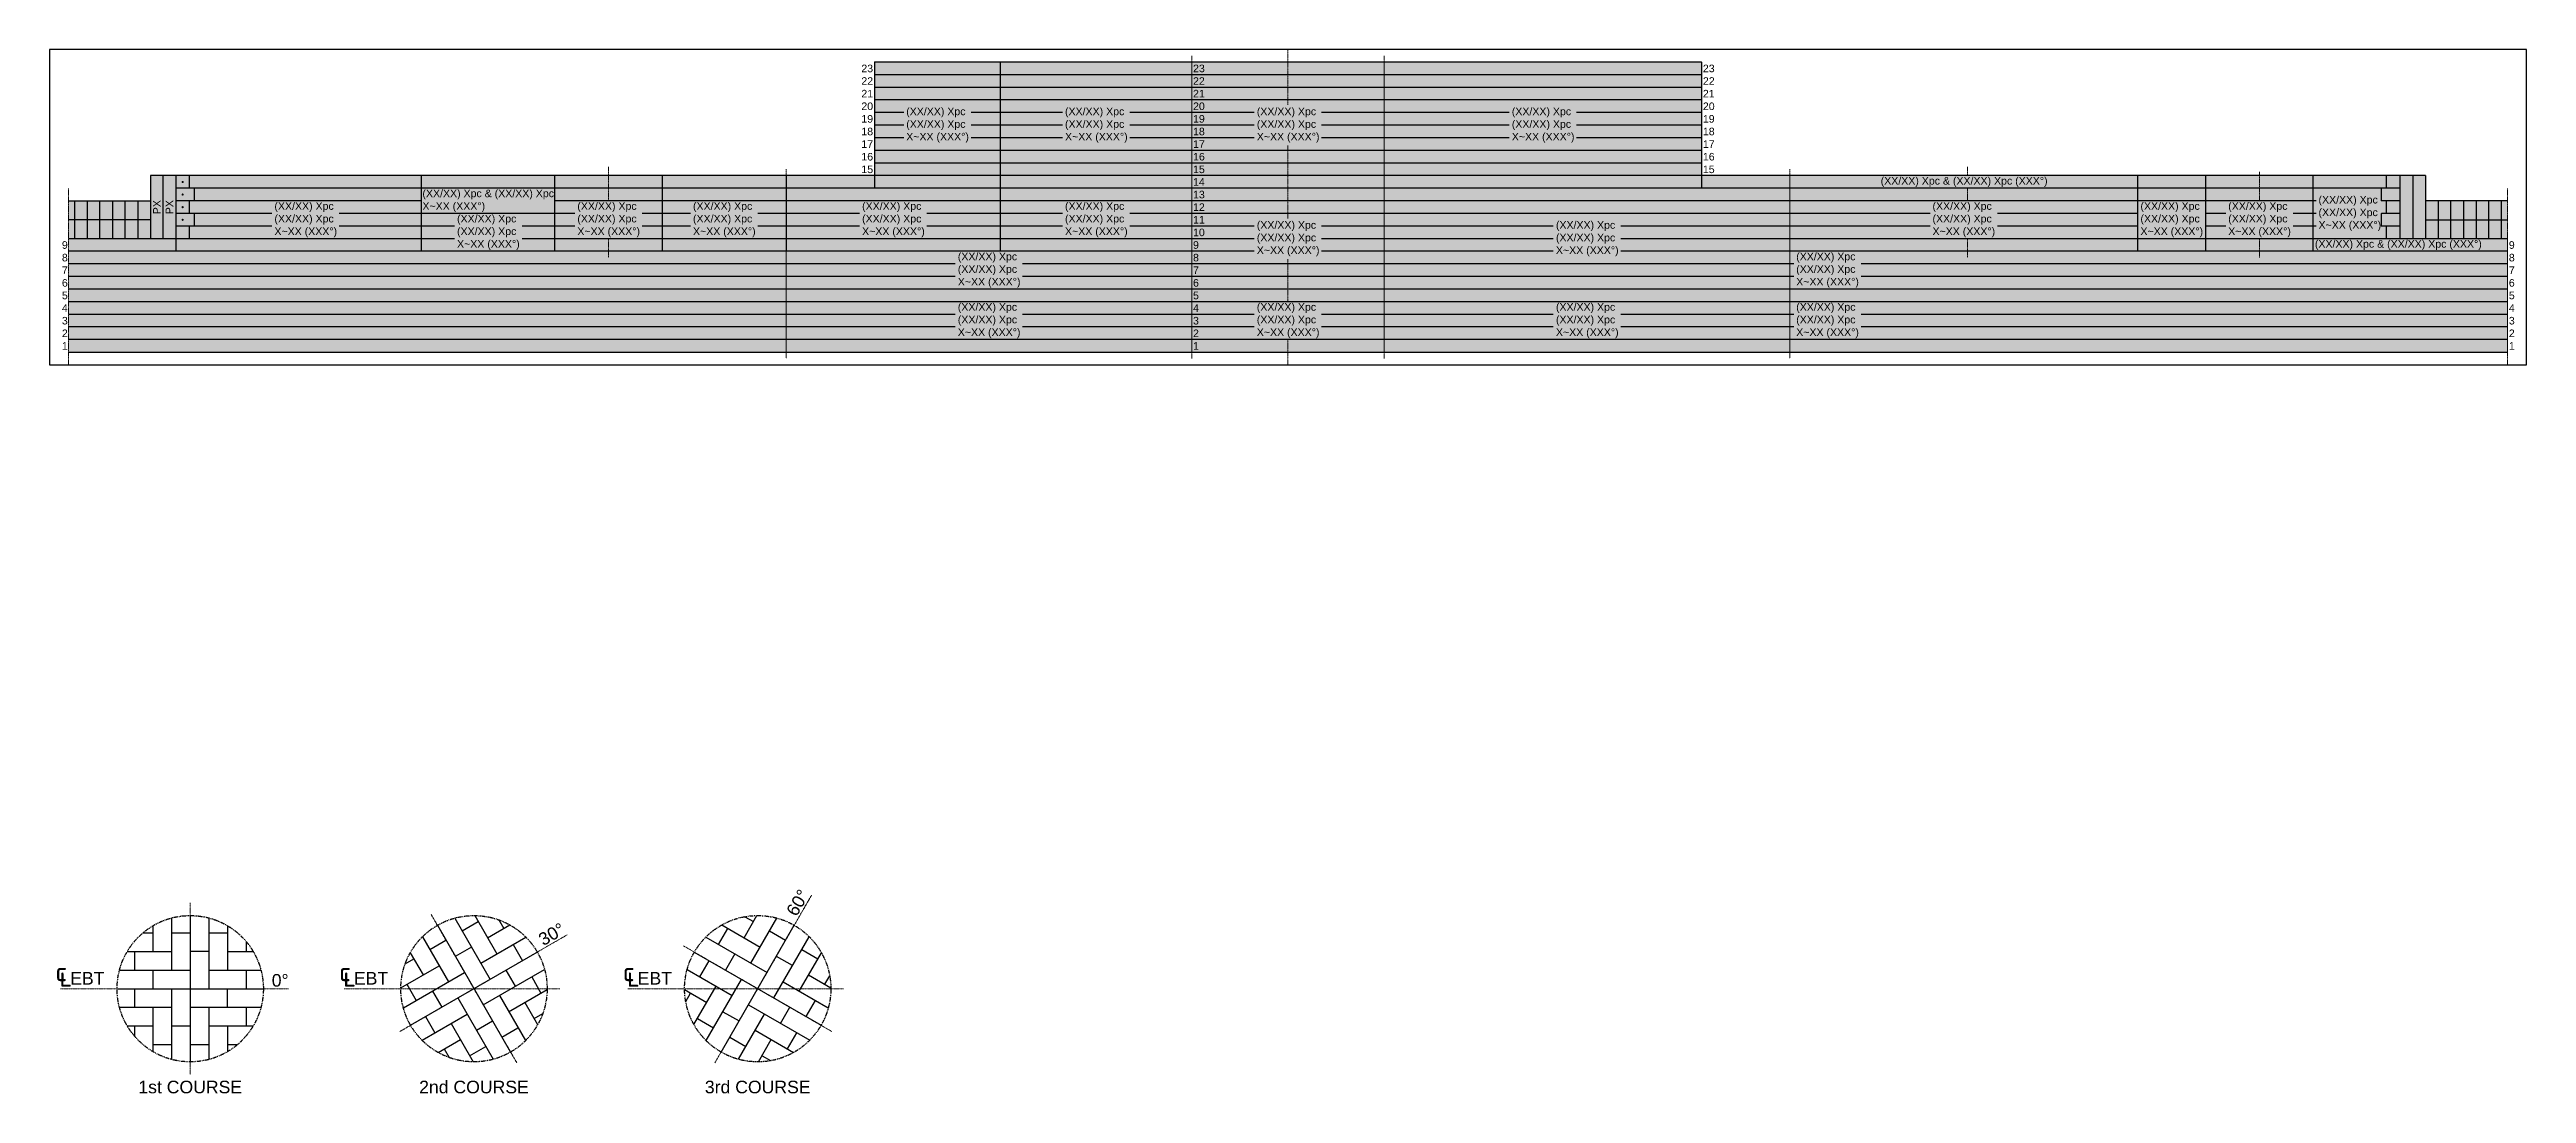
# Model space of a CAD drawing. Header units: millimetres. Extents: x 0 to 66028, y -12917 to 11698.
# Drawn here: x 46386 to 66028, y -9893 to -1617 of the extents above; entities that cross this region are included whole.
import ezdxf
from ezdxf.enums import TextEntityAlignment as Align

# ---------------------------------------------------------------- set-up
doc = ezdxf.new("R2010")
doc.units = ezdxf.units.MM
doc.linetypes.add('AM_DIN_G_W050', pattern=[13.75, 9.75, -1.5, 1, -1.5])
doc.linetypes.add('PHANTOM', pattern=[63.5, 31.75, -6.35, 6.35, -6.35, 6.35, -6.35])
doc.layers.add('AM_VIEWS', color=1, linetype='Continuous', lineweight=25, plot=False)
for name, color, linetype, lineweight, true_color in [('BURNER AREA', 7, 'Continuous', 25, 0xffbf7f), ('HOTSPOT', 30, 'Continuous', 25, 0xff7f00), ('SLAG ZONE', 7, 'Continuous', 25, 0xff7f7f), ('WALL LOWER PART', 7, 'Continuous', 25, 0xffff7f), ('WALL UPPER PART', 7, 'Continuous', 25, 0x7fdfff)]:
    doc.layers.add(name, color=color, linetype=linetype, lineweight=lineweight, true_color=true_color)
for name, color, linetype, lineweight in [('Kontur_018', 4, 'Continuous', 25), ('Kontur_025', 3, 'Continuous', 25), ('Kontur_05', 1, 'Continuous', 25), ('Mitte_018', 4, 'AM_DIN_G_W050', 18)]:
    doc.layers.add(name, color=color, linetype=linetype, lineweight=lineweight)
doc.layers.add('Text_2', color=3, linetype='Continuous')
doc.styles.get("Standard").update_dxf_attribs({"font": 'arial.ttf'})

msp = doc.modelspace()

# ---------------------------------------------------------------- hatches: boundary and pattern name
at = {"layer": 'BURNER AREA'}
h = msp.add_hatch(color=256, dxfattribs=at)
h.dxf.hatch_style = 2
h.paths.add_polyline_path([(51244, -2717), (50394, -2717), (50394, -2617), (51244, -2617)])
h = msp.add_hatch(color=256, dxfattribs=at)
h.dxf.hatch_style = 2
h.paths.add_polyline_path([(51244, -3217), (50394, -3217), (50394, -2717), (51244, -2717)])
h = msp.add_hatch(color=256, dxfattribs=at)
h.dxf.hatch_style = 2
h.paths.add_polyline_path([(64335, -3217), (63485, -3217), (63485, -2617), (64335, -2617)])
at = {"layer": 'HOTSPOT'}
h = msp.add_hatch(color=256, dxfattribs=at)
h.dxf.hatch_style = 2
h.paths.add_polyline_path([(52927, -1717), (52927, -2617), (52227, -2617), (52227, -3217), (53927, -3217), (53927, -1717)])
h = msp.add_hatch(color=256, dxfattribs=at)
h.dxf.hatch_style = 2
h.paths.add_polyline_path([(47387, -3217), (49337, -3217), (49337, -2617), (47387, -2617)])
h = msp.add_hatch(color=256, dxfattribs=at)
h.dxf.hatch_style = 2
h.paths.add_polyline_path([(62943, -3217), (60187, -3217), (60187, -2617), (62943, -2617)])
h = msp.add_hatch(color=256, dxfattribs=at)
h.dxf.hatch_style = 2
h.paths.add_polyline_path([(65027, -2617), (64917, -2617), (64917, -2717), (65027, -2717)])
h.paths.add_polyline_path([(65027, -2717), (64877, -2717), (64877, -2817), (65027, -2817)])
h.paths.add_polyline_path([(65027, -2817), (64917, -2817), (64917, -2917), (65027, -2917)])
h.paths.add_polyline_path([(65027, -2917), (64877, -2917), (64877, -3017), (65027, -3017)])
h.paths.add_polyline_path([(65027, -3017), (64917, -3017), (64917, -3117), (65027, -3117)])
at = {"layer": 'SLAG ZONE'}
h = msp.add_hatch(color=256, dxfattribs=at)
h.dxf.hatch_style = 2
h.paths.add_polyline_path([(47387, -2617), (47186, -2617), (47186, -2817), (46536, -2817), (46536, -3117), (47387, -3117)])
h = msp.add_hatch(color=256, dxfattribs=at)
h.dxf.hatch_style = 2
h.paths.add_polyline_path([(65878, -3117), (64917, -3117), (64917, -3017), (64877, -3017), (64877, -2917), (64917, -2917), (64917, -2817), (64877, -2817), (64877, -2717), (64335, -2717), (64335, -3217), (63485, -3217), (63485, -2717), (62943, -2717), (62943, -3217), (60187, -3217), (60187, -2717), (53927, -2717), (53927, -3217), (52227, -3217), (52227, -2717), (51244, -2717), (51244, -3217), (50394, -3217), (50394, -2717), (49337, -2717), (49337, -3217), (47387, -3217), (47387, -3117), (46536, -3117), (46536, -3517), (65878, -3517)])
h = msp.add_hatch(color=256, dxfattribs=at)
h.dxf.hatch_style = 2
h.paths.add_polyline_path([(65027, -2617), (65228, -2617), (65228, -2817), (65878, -2817), (65878, -3117), (65027, -3117)])
at = {"layer": 'Text_2'}
h = msp.add_hatch(color=4, dxfattribs=at)
edge = h.paths.add_edge_path(flags=0)
edge.add_arc((47442, -2667), 8.93, 0, 360)
h = msp.add_hatch(color=4, dxfattribs=at)
edge = h.paths.add_edge_path(flags=0)
edge.add_arc((47442, -2767), 8.93, 0, 360)
h = msp.add_hatch(color=4, dxfattribs=at)
edge = h.paths.add_edge_path(flags=0)
edge.add_arc((47442, -2867), 8.93, 0, 360)
h = msp.add_hatch(color=4, dxfattribs=at)
edge = h.paths.add_edge_path(flags=0)
edge.add_arc((47442, -2967), 8.93, 0, 360)
at = {"layer": 'WALL LOWER PART'}
h = msp.add_hatch(color=256, dxfattribs=at)
h.dxf.hatch_style = 1
h.paths.add_polyline_path([(46536, -4017), (65878, -4017), (65878, -3517), (46536, -3517)])
at = {"layer": 'WALL UPPER PART'}
h = msp.add_hatch(color=256, dxfattribs=at)
h.dxf.hatch_style = 1
h.paths.add_polyline_path([(52227, -2617), (51244, -2617), (51244, -2717), (52227, -2717)])
h.paths.add_polyline_path([(50394, -2617), (49337, -2617), (49337, -2717), (50394, -2717)])
h.paths.add_polyline_path([(64917, -2617), (64335, -2617), (64335, -2717), (64917, -2717)])
h.paths.add_polyline_path([(63485, -2617), (62943, -2617), (62943, -2717), (63485, -2717)])
h.paths.add_polyline_path([(53927, -2717), (60187, -2717), (60187, -2617), (59487, -2617), (59487, -1717), (53927, -1717)])

# ---------------------------------------------------------------- linework, layer by layer
at = {"layer": 'AM_VIEWS'}
msp.add_lwpolyline([(46386, -4117), (66028, -4117), (66028, -1617), (46386, -1617)], close=True, dxfattribs=at)
at = {"layer": 'Kontur_018', "linetype": 'PHANTOM'}
for centre in [(47502, -9063), (49752, -9063), (52002, -9063)]:
    msp.add_circle(centre, 580, dxfattribs=at)
at = {"layer": 'Kontur_025'}
for p, q in [((59487, -1717), (52927, -1717)), ((52927, -1717), (52927, -2717)), ((53927, -3217), (53927, -1717)), ((59487, -1717), (59487, -2717)), ((59487, -1817), (52927, -1817)), ((59487, -1917), (52927, -1917)), ((59487, -2017), (52927, -2017)), ((53160, -2117), (52927, -2117)), ((54418, -2117), (53694, -2117)), ((55940, -2117), (54953, -2117)), ((57961, -2117), (56474, -2117)), ((59487, -2117), (58496, -2117)), ((53160, -2217), (52927, -2217)), ((53160, -2317), (52927, -2317)), ((54418, -2217), (53694, -2217)), ((54418, -2317), (53694, -2317)), ((55940, -2217), (54953, -2217)), ((55940, -2317), (54953, -2317)), ((57961, -2217), (56474, -2217)), ((57961, -2317), (56474, -2317)), ((59487, -2217), (58496, -2217)), ((59487, -2317), (58496, -2317)), ((59487, -2417), (52927, -2417)), ((59487, -2517), (52927, -2517)), ((47186, -2617), (47186, -3117)), ((65228, -2617), (47186, -2617)), ((47287, -3117), (47287, -2617)), ((47387, -2617), (47387, -3217)), ((47497, -2717), (47387, -2717)), ((47497, -2717), (47497, -2617)), ((64917, -2717), (47497, -2717)), ((47537, -2817), (47537, -2717)), ((49337, -3217), (49337, -2617)), ((50394, -3217), (50394, -2617)), ((51244, -2617), (51244, -3217)), ((52227, -2617), (52227, -3217)), ((62943, -2617), (62943, -3217)), ((63485, -3217), (63485, -2617)), ((64335, -2617), (64335, -3217)), ((64877, -2817), (64877, -2717)), ((64917, -2717), (64917, -2617)), ((65027, -2717), (64917, -2717)), ((65027, -3117), (65027, -2617)), ((65127, -2617), (65127, -3117)), ((65228, -2617), (65228, -3117)), ((46536, -2817), (47186, -2817)), ((46586, -3117), (46586, -2817)), ((46686, -2817), (46686, -3117)), ((46786, -3117), (46786, -2817)), ((46886, -2817), (46886, -3117)), ((46986, -3117), (46986, -2817)), ((47086, -2817), (47086, -3117)), ((49337, -2817), (47387, -2817)), ((48150, -2917), (47387, -2917)), ((47497, -2917), (47497, -2817)), ((47537, -3017), (47537, -2917)), ((50552, -2917), (48684, -2917)), ((64359, -2817), (50394, -2817)), ((51469, -2917), (51087, -2917)), ((52810, -2917), (52003, -2917)), ((54418, -2917), (53344, -2917)), ((61298, -2917), (54953, -2917)), ((62947, -2917), (61832, -2917)), ((63643, -2917), (63481, -2917)), ((64359, -2917), (64177, -2917)), ((64877, -3017), (64877, -2917)), ((65027, -2917), (64877, -2917)), ((65027, -2817), (64879, -2817)), ((64917, -2917), (64917, -2817)), ((65878, -2817), (65228, -2817)), ((65328, -2817), (65328, -3117)), ((65428, -3117), (65428, -2817)), ((65528, -2817), (65528, -3117)), ((65628, -2817), (65628, -3117)), ((65728, -2817), (65728, -3117)), ((65828, -2817), (65828, -3117)), ((47186, -2967), (46536, -2967)), ((49598, -3117), (46536, -3117)), ((47186, -2967), (46986, -2967)), ((48150, -3017), (47387, -3017)), ((47497, -3117), (47497, -3017)), ((49598, -3017), (48684, -3017)), ((50552, -3017), (50133, -3017)), ((55940, -3117), (50133, -3117)), ((51469, -3017), (51087, -3017)), ((52810, -3017), (52003, -3017)), ((54418, -3017), (53344, -3017)), ((55940, -3017), (54953, -3017)), ((58311, -3017), (56474, -3017)), ((58311, -3117), (56474, -3117)), ((61298, -3017), (58846, -3017)), ((65878, -3117), (58846, -3117)), ((62947, -3017), (61832, -3017)), ((63643, -3017), (63481, -3017)), ((64359, -3017), (64177, -3017)), ((65027, -3017), (64879, -3017)), ((64917, -3117), (64917, -3017)), ((65228, -2967), (65878, -2967)), ((65228, -2967), (65428, -2967)), ((55940, -3217), (46536, -3217)), ((53568, -3317), (46536, -3317)), ((60217, -3317), (54103, -3317)), ((58311, -3217), (56474, -3217)), ((65878, -3217), (58846, -3217)), ((65878, -3317), (60752, -3317)), ((53568, -3417), (46536, -3417)), ((65878, -3517), (46536, -3517)), ((60217, -3417), (54103, -3417)), ((65878, -3417), (60752, -3417)), ((65878, -3617), (46536, -3617)), ((53568, -3717), (46536, -3717)), ((55940, -3717), (54103, -3717)), ((58311, -3717), (56474, -3717)), ((60217, -3717), (58846, -3717)), ((65878, -3717), (60752, -3717)), ((53568, -3817), (46536, -3817)), ((65878, -3917), (46536, -3917)), ((55940, -3817), (54103, -3817)), ((58311, -3817), (56474, -3817)), ((60217, -3817), (58846, -3817)), ((65878, -3817), (60752, -3817)), ((46536, -4017), (65878, -4017)), ((47128, -8619), (47206, -8619)), ((47206, -8563), (47206, -8767)), ((47354, -8502), (47354, -8915)), ((47354, -8619), (47502, -8619)), ((47502, -8483), (47502, -9643)), ((47650, -8502), (47650, -9063)), ((47650, -8619), (47797, -8619)), ((47797, -8564), (47797, -8915)), ((49462, -8560), (50042, -9565)), ((49599, -8503), (49880, -8989)), ((49658, -8605), (49786, -8531)), ((49758, -8483), (49934, -8787)), ((49860, -8659), (50036, -8557)), ((49949, -8517), (49988, -8585)), ((51692, -8713), (51766, -8585)), ((51712, -9565), (52292, -8560)), ((51717, -8557), (52022, -8733)), ((51894, -8659), (51995, -8483)), ((51899, -8492), (51968, -8531)), ((51948, -8861), (52154, -8503)), ((52095, -8605), (52223, -8679)), ((47003, -8767), (47354, -8767)), ((47059, -8767), (47059, -8915)), ((47650, -8767), (47502, -8767)), ((47797, -8767), (48001, -8767)), ((47945, -8689), (47945, -8767)), ((49206, -8866), (49274, -8826)), ((49246, -8778), (49348, -8954)), ((49249, -9353), (50254, -8773)), ((49343, -8651), (49550, -9008)), ((49402, -8753), (49530, -8679)), ((49732, -8733), (49604, -8807)), ((49806, -8861), (50164, -8654)), ((50062, -8713), (50136, -8841)), ((51499, -8773), (52504, -9353)), ((51590, -8654), (52076, -8935)), ((51820, -8787), (51746, -8915)), ((52130, -9136), (52410, -8651)), ((52278, -8880), (52150, -8807)), ((52332, -9082), (52507, -8778)), ((52351, -8753), (52479, -8826)), ((46941, -8915), (47502, -8915)), ((47206, -8915), (47206, -9063)), ((47650, -8915), (48063, -8915)), ((47945, -8915), (47945, -9063)), ((49172, -9056), (49476, -8881)), ((49192, -9215), (49678, -8935)), ((49220, -9028), (49294, -9156)), ((49826, -9191), (50311, -8910)), ((50082, -9043), (50008, -8915)), ((50210, -8969), (50283, -9097)), ((51442, -8910), (51800, -9117)), ((51544, -8969), (51618, -8841)), ((51593, -9474), (51874, -8989)), ((52204, -9009), (52561, -9215)), ((52405, -8954), (52582, -9056)), ((52533, -9028), (52573, -8960)), ((46922, -9063), (48082, -9063)), ((46941, -9210), (47354, -9210)), ((47059, -9063), (47059, -9210)), ((47206, -9210), (47206, -9562)), ((47354, -9063), (47354, -9623)), ((47502, -9210), (48063, -9210)), ((47650, -9210), (47650, -9623)), ((47797, -9210), (47797, -9063)), ((47945, -9210), (47945, -9358)), ((49422, -9082), (49496, -9210)), ((49624, -9136), (49904, -9622)), ((49954, -9117), (50160, -9474)), ((50027, -9245), (50332, -9069)), ((50155, -9171), (50257, -9347)), ((51422, -9069), (51598, -9171)), ((51431, -9165), (51470, -9097)), ((51496, -9347), (51672, -9043)), ((51928, -9191), (52414, -9471)), ((52184, -9338), (52258, -9210)), ((52386, -9284), (52460, -9156)), ((47003, -9358), (47206, -9358)), ((47059, -9358), (47059, -9437)), ((47354, -9358), (47502, -9358)), ((47650, -9358), (48001, -9358)), ((47797, -9358), (47797, -9562)), ((49340, -9471), (49698, -9264)), ((49368, -9284), (49442, -9412)), ((49570, -9338), (49745, -9643)), ((49772, -9392), (49900, -9318)), ((49973, -9446), (50101, -9373)), ((50229, -9299), (50297, -9259)), ((51524, -9299), (51652, -9373)), ((51726, -9245), (51854, -9318)), ((51849, -9622), (52056, -9264)), ((51982, -9392), (52286, -9568)), ((52238, -9540), (52312, -9412)), ((47206, -9506), (47354, -9506)), ((47502, -9506), (47650, -9506)), ((47797, -9506), (47876, -9506)), ((49467, -9568), (49644, -9466)), ((49516, -9540), (49555, -9608)), ((49717, -9594), (49845, -9520)), ((51780, -9446), (51908, -9520)), ((52008, -9643), (52110, -9466)), ((52036, -9594), (52104, -9633))]:
    msp.add_line(p, q, dxfattribs=at)
at = {"layer": 'Kontur_05', "const_width": 7.5}
for points in [[(52927, -2717), (53927, -2717), (53927, -1717), (52927, -1717)], [(53927, -1717), (55444, -1717), (55444, -2717), (53927, -2717)], [(55444, -2717), (56970, -2717), (56970, -1717), (55444, -1717)], [(56970, -2717), (59487, -2717), (59487, -1717), (56970, -1717)], [(49337, -3217), (47387, -3217), (47387, -3117), (47497, -3117), (47497, -3017), (47537, -3017), (47537, -2917), (47497, -2917), (47497, -2817), (47537, -2817), (47537, -2717), (49337, -2717)], [(49337, -2617), (47497, -2617), (47497, -2717), (49337, -2717)], [(50394, -2717), (49337, -2717), (49337, -2617), (50394, -2617)], [(49337, -2917), (50394, -2917), (50394, -2717), (49337, -2717)], [(51244, -2717), (50394, -2717), (50394, -2617), (51244, -2617)], [(50394, -2717), (51244, -2717), (51244, -3217), (50394, -3217)], [(51244, -2717), (52227, -2717), (52227, -2617), (51244, -2617)], [(52227, -3217), (51244, -3217), (51244, -2717), (52227, -2717)], [(52927, -2717), (52227, -2717), (52227, -2617), (52927, -2617)], [(52227, -3217), (53927, -3217), (53927, -2717), (52227, -2717)], [(55444, -2717), (53927, -2717), (53927, -3217), (55444, -3217)], [(56970, -3517), (55444, -3517), (55444, -2717), (56970, -2717)], [(60187, -3517), (56970, -3517), (56970, -2717), (60187, -2717)], [(60187, -2617), (59487, -2617), (59487, -2717), (60187, -2717)], [(62943, -2717), (60187, -2717), (60187, -2617), (62943, -2617)], [(60187, -2717), (62943, -2717), (62943, -3217), (60187, -3217)], [(63485, -2717), (62943, -2717), (62943, -2617), (63485, -2617)], [(62943, -2717), (63485, -2717), (63485, -3217), (62943, -3217)], [(64335, -2717), (63485, -2717), (63485, -2617), (64335, -2617)], [(63485, -2717), (64335, -2717), (64335, -3217), (63485, -3217)], [(64917, -2717), (64335, -2717), (64335, -2617), (64917, -2617)], [(64335, -2717), (64877, -2717), (64877, -2817), (64917, -2817), (64917, -2917), (64877, -2917), (64877, -3017), (64917, -3017), (64917, -3117), (64335, -3117)], [(50394, -3217), (49337, -3217), (49337, -2917), (50394, -2917)], [(64335, -3217), (65878, -3217), (65878, -3117), (64335, -3117)], [(55444, -3517), (52227, -3517), (52227, -3217), (55444, -3217)], [(65878, -3517), (60187, -3517), (60187, -3217), (65878, -3217)], [(52227, -3517), (55444, -3517), (55444, -4017), (52227, -4017)], [(55444, -4017), (56970, -4017), (56970, -3517), (55444, -3517)], [(56970, -3517), (60187, -3517), (60187, -4017), (56970, -4017)], [(60187, -3517), (65878, -3517), (65878, -4017), (60187, -4017)]]:
    msp.add_lwpolyline(points, close=True, dxfattribs=at)
for points in [[(46536, -3117), (47387, -3117), (47387, -3217), (46536, -3217)], [(46536, -3517), (52227, -3517), (52227, -3217), (46536, -3217)], [(46536, -4017), (52227, -4017), (52227, -3517), (46536, -3517)]]:
    msp.add_lwpolyline(points, dxfattribs=at)
at = {"layer": 'Mitte_018'}
for p, q in [((55444, -4067), (55444, -1667)), ((56207, -2057), (56207, -1617)), ((56970, -4067), (56970, -1667)), ((50819, -2547), (50819, -2817)), ((56207, -2957), (56207, -2378)), ((61595, -2547), (61595, -2617)), ((46536, -4117), (46536, -2717)), ((52227, -2567), (52227, -4067)), ((60187, -2567), (60187, -4067)), ((61595, -2717), (61595, -2817)), ((63910, -2817), (63910, -2587)), ((65878, -4117), (65878, -2717)), ((50819, -3117), (50819, -3267)), ((61595, -3117), (61595, -3267)), ((63910, -3267), (63910, -3117)), ((56207, -3617), (56207, -3278)), ((56207, -4117), (56207, -3917)), ((47502, -8383), (47502, -9743)), ((51662, -9651), (52429, -8322)), ((49163, -9403), (50492, -8635)), ((49412, -8474), (50092, -9651)), ((51413, -8723), (52591, -9403)), ((46472, -9063), (48282, -9063)), ((48722, -9063), (50432, -9063)), ((50972, -9063), (52682, -9063))]:
    msp.add_line(p, q, dxfattribs=at)

# ---------------------------------------------------------------- texts
at = {"layer": 'Text_2'}
for s, p in [('23', (52917, -1767)), ('22', (52917, -1867)), ('21', (52917, -1967)), ('20', (52917, -2067)), ('19', (52917, -2167)), ('18', (52917, -2267)), ('17', (52917, -2367)), ('16', (52917, -2467)), ('15', (52917, -2567)), ('9', (46531, -3167)), ('8', (46531, -3267)), ('7', (46531, -3367)), ('6', (46531, -3467)), ('4', (46531, -3667)), ('5', (46531, -3567)), ('3', (46531, -3767)), ('2', (46531, -3867)), ('1', (46531, -3967))]:
    msp.add_text(s, height=60, dxfattribs=at).set_placement(p, align=Align.MIDDLE_RIGHT)
for s, p in [('23', (55454, -1767)), ('23', (59497, -1767)), ('22', (55454, -1867)), ('21', (55454, -1967)), ('22', (59497, -1867)), ('21', (59497, -1967)), ('20', (55454, -2067)), ('19', (55454, -2167)), ('20', (59497, -2067)), ('19', (59497, -2167)), ('18', (55454, -2267)), ('17', (55454, -2367)), ('18', (59497, -2267)), ('17', (59497, -2367)), ('16', (55454, -2467)), ('15', (55454, -2567)), ('16', (59497, -2467)), ('15', (59497, -2567)), ('14', (55454, -2667)), ('13', (55454, -2767)), ('12', (55454, -2867)), ('11', (55454, -2967)), ('9', (55454, -3167)), ('10', (55454, -3067)), ('9', (65888, -3167)), ('8', (55454, -3267)), ('7', (55454, -3367)), ('8', (65888, -3267)), ('7', (65888, -3367)), ('6', (55454, -3467)), ('6', (65888, -3467)), ('4', (55454, -3667)), ('5', (55454, -3567)), ('4', (65888, -3667)), ('5', (65888, -3567)), ('3', (55454, -3767)), ('2', (55454, -3867)), ('3', (65888, -3767)), ('2', (65888, -3867)), ('1', (55454, -3967)), ('1', (65888, -3967))]:
    msp.add_text(s, height=60, dxfattribs=at).set_placement(p, align=Align.MIDDLE_LEFT)
for p in [(47237, -2867), (47337, -2867)]:
    msp.add_text('PX', height=60, rotation=90, dxfattribs=at).set_placement(p, align=Align.MIDDLE_CENTER)
at = {"layer": 'Text_2', "char_height": 60}
for s, width, insert, attachment_point in [('\\pxql;{\\C3;(XX/XX) Xpc\\P(XX/XX) Xpc\\PX~XX (XXX°)}', 494.6, (53427, -2217), 5), ('\\pxql;{\\C3;(XX/XX) Xpc\\P(XX/XX) Xpc\\PX~XX (XXX°)}', 494.6, (54686, -2217), 5), ('\\pxql;{\\C3;(XX/XX) Xpc\\P(XX/XX) Xpc\\PX~XX (XXX°)}', 494.6, (56207, -2217), 5), ('\\pxql;{\\C3;(XX/XX) Xpc\\P(XX/XX) Xpc\\PX~XX (XXX°)}', 494.6, (58229, -2217), 5), ('\\pxql;{\\C3;(XX/XX) Xpc & (XX/XX) Xpc\\PX~XX (XXX°)}', 1043.23, (49865, -2817), 5), ('\\pxql;{\\C3;(XX/XX) Xpc & (XX/XX) Xpc (XXX°)}', 1316.26, (61565, -2667), 5), ('\\pxql;{\\C3;(XX/XX) Xpc\\P(XX/XX) Xpc\\PX~XX (XXX°)}', 494.6, (48417, -2967), 5), ('\\pxql;{\\C3;(XX/XX) Xpc\\P(XX/XX) Xpc\\PX~XX (XXX°)}', 494.6, (49865, -3067), 5), ('\\pxql;{\\C3;(XX/XX) Xpc\\P(XX/XX) Xpc\\PX~XX (XXX°)}', 494.6, (50819, -2967), 5), ('\\pxql;{\\C3;(XX/XX) Xpc\\P(XX/XX) Xpc\\PX~XX (XXX°)}', 494.6, (51736, -2967), 5), ('\\pxql;{\\C3;(XX/XX) Xpc\\P(XX/XX) Xpc\\PX~XX (XXX°)}', 494.6, (53077, -2967), 5), ('\\pxql;{\\C3;(XX/XX) Xpc\\P(XX/XX) Xpc\\PX~XX (XXX°)}', 494.6, (54686, -2967), 5), ('\\pxql;{\\C3;(XX/XX) Xpc\\P(XX/XX) Xpc\\PX~XX (XXX°)}', 494.6, (61565, -2967), 5), ('\\pxql;{\\C3;(XX/XX) Xpc\\P(XX/XX) Xpc\\PX~XX (XXX°)}', 494.6, (63214, -2967), 5), ('\\pxql;{\\C3;(XX/XX) Xpc\\P(XX/XX) Xpc\\PX~XX (XXX°)}', 494.6, (63910, -2967), 5), ('\\pxql;{\\C3;(XX/XX) Xpc\\P(XX/XX) Xpc\\PX~XX (XXX°)}', 494.6, (64626, -2917), 5), ('\\pxql;{\\C3;(XX/XX) Xpc\\P(XX/XX) Xpc\\PX~XX (XXX°)}', 494.6, (56207, -3117), 5), ('\\pxql;{\\C3;(XX/XX) Xpc\\P(XX/XX) Xpc\\PX~XX (XXX°)}', 494.6, (58579, -3117), 5), ('\\pxql;{\\C3;(XX/XX) Xpc & (XX/XX) Xpc (XXX°)}', 1316.26, (64350, -3167), 4), ('\\pxql;{\\C3;(XX/XX) Xpc\\P(XX/XX) Xpc\\PX~XX (XXX°)}', 494.6, (53836, -3367), 5), ('\\pxql;{\\C3;(XX/XX) Xpc\\P(XX/XX) Xpc\\PX~XX (XXX°)}', 494.6, (60237, -3367), 4), ('\\pxql;{\\C3;(XX/XX) Xpc\\P(XX/XX) Xpc\\PX~XX (XXX°)}', 494.6, (53836, -3767), 5), ('\\pxql;{\\C3;(XX/XX) Xpc\\P(XX/XX) Xpc\\PX~XX (XXX°)}', 494.6, (56207, -3767), 5), ('\\pxql;{\\C3;(XX/XX) Xpc\\P(XX/XX) Xpc\\PX~XX (XXX°)}', 494.6, (58579, -3767), 5), ('\\pxql;{\\C3;(XX/XX) Xpc\\P(XX/XX) Xpc\\PX~XX (XXX°)}', 494.6, (60237, -3767), 4)]:
    msp.add_mtext_dynamic_manual_height_columns(s, width=width, gutter_width=300, heights=[0], dxfattribs=dict(at, insert=insert, attachment_point=attachment_point))
at = {"layer": 'Text_2', "char_height": 100, "width": 186, "attachment_point": 9}
for s, insert, rotation in [('60°', (52416, -8315), 60), ('30°', (50485, -8622), 30)]:
    msp.add_mtext(s, dxfattribs=dict(at, insert=insert, rotation=rotation))
at = {"layer": 'Text_2', "char_height": 100}
for s, insert, attachment_point in [('{\\H1.75x;℄\\H0.28571x; }EBT', (46822, -9048), 9), ('0°', (48282, -9048), 9), ('{\\H1.75x;℄\\H0.28571x; }EBT', (49072, -9048), 9), ('{\\H1.75x;℄\\H0.28571x; }EBT', (51322, -9048), 9), ('1st COURSE', (47502, -9843), 5), ('2nd COURSE', (49752, -9843), 5), ('3rd COURSE', (52002, -9843), 5)]:
    msp.add_mtext(s, dxfattribs=dict(at, insert=insert, attachment_point=attachment_point))

doc.saveas('drawing.dxf')
